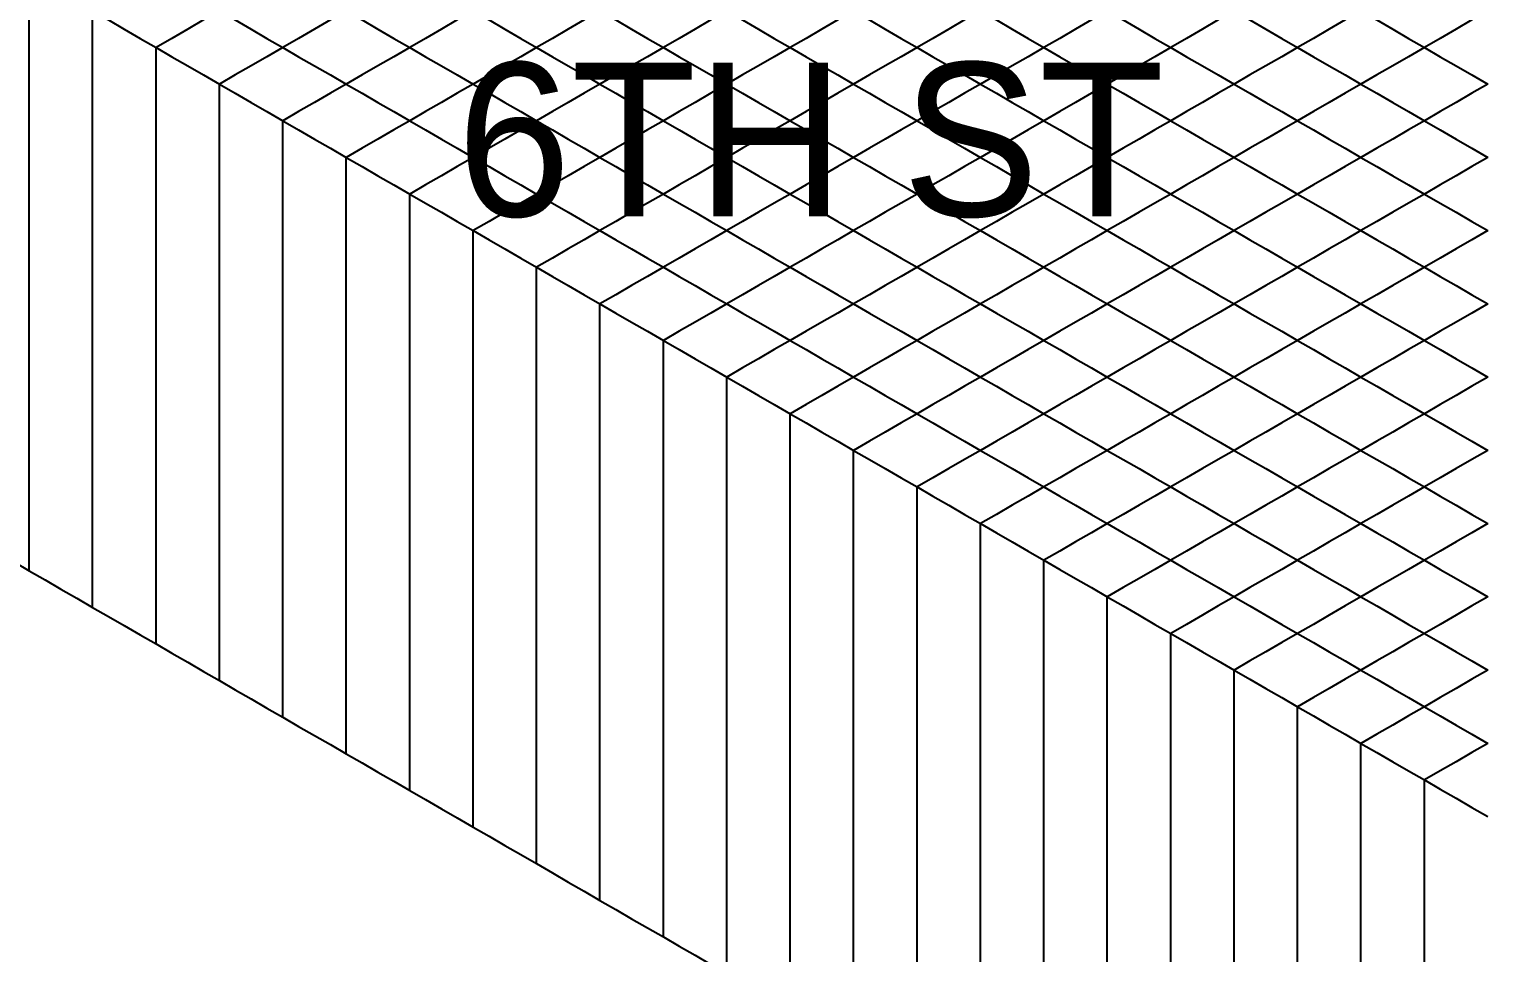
# Model space of a CAD drawing. Header units: metres. Extents: x 0 to 1028, y -291 to 246.
# Drawn here: x 82.3 to 228.7, y -146.2 to -53.5 of the extents above; entities that cross this region are included whole.
import ezdxf

# ---------------------------------------------------------------- set-up
doc = ezdxf.new("R2010")
doc.units = ezdxf.units.M
doc.layers.add('LAYER_02_PROJECTION', color=7, linetype='Continuous')
doc.layers.add('LAYER_05_LABELS', color=7, linetype='Continuous')

msp = doc.modelspace()

# ---------------------------------------------------------------- linework, layer by layer
at = {"layer": 'LAYER_02_PROJECTION'}
for points in [[(82.31, -107.85), (82.31, -92.89), (82.31, -77.93), (82.31, -62.97), (82.31, -48.01)], [(82.31, -107.85), (82.31, -92.89), (82.31, -77.93), (82.31, -62.97), (82.31, -48.01)], [(88.67, -111.53), (88.67, -96.57), (88.67, -81.6), (88.67, -66.64), (88.67, -51.68)], [(88.67, -111.53), (88.67, -96.57), (88.67, -81.6), (88.67, -66.64), (88.67, -51.68)], [(88.67, -51.68), (90.26, -52.6), (91.85, -53.52), (93.44, -54.44), (95.04, -55.36)], [(101.4, -51.68), (99.81, -52.6), (98.22, -53.52), (96.63, -54.44), (95.04, -55.36)], [(101.4, -51.68), (99.81, -52.6), (98.22, -53.52), (96.63, -54.44), (95.04, -55.36)], [(101.4, -51.68), (102.99, -52.6), (104.58, -53.52), (106.17, -54.44), (107.76, -55.36)], [(101.4, -51.68), (102.99, -52.6), (104.58, -53.52), (106.17, -54.44), (107.76, -55.36)], [(114.13, -51.68), (112.54, -52.6), (110.95, -53.52), (109.35, -54.44), (107.76, -55.36)], [(114.13, -51.68), (112.54, -52.6), (110.95, -53.52), (109.35, -54.44), (107.76, -55.36)], [(114.13, -51.68), (115.72, -52.6), (117.31, -53.52), (118.9, -54.44), (120.49, -55.36)], [(114.13, -51.68), (115.72, -52.6), (117.31, -53.52), (118.9, -54.44), (120.49, -55.36)], [(126.85, -51.68), (125.26, -52.6), (123.67, -53.52), (122.08, -54.44), (120.49, -55.36)], [(126.85, -51.68), (125.26, -52.6), (123.67, -53.52), (122.08, -54.44), (120.49, -55.36)], [(126.85, -51.68), (128.45, -52.6), (130.04, -53.52), (131.63, -54.44), (133.22, -55.36)], [(126.85, -51.68), (128.45, -52.6), (130.04, -53.52), (131.63, -54.44), (133.22, -55.36)], [(139.58, -51.68), (137.99, -52.6), (136.4, -53.52), (134.81, -54.44), (133.22, -55.36)], [(139.58, -51.68), (137.99, -52.6), (136.4, -53.52), (134.81, -54.44), (133.22, -55.36)], [(139.58, -51.68), (141.17, -52.6), (142.76, -53.52), (144.36, -54.44), (145.95, -55.36)], [(139.58, -51.68), (141.17, -52.6), (142.76, -53.52), (144.36, -54.44), (145.95, -55.36)], [(152.31, -51.68), (150.72, -52.6), (149.13, -53.52), (147.54, -54.44), (145.95, -55.36)], [(152.31, -51.68), (150.72, -52.6), (149.13, -53.52), (147.54, -54.44), (145.95, -55.36)], [(152.31, -51.68), (153.9, -52.6), (155.49, -53.52), (157.08, -54.44), (158.67, -55.36)], [(152.31, -51.68), (153.9, -52.6), (155.49, -53.52), (157.08, -54.44), (158.67, -55.36)], [(165.04, -51.68), (163.45, -52.6), (161.86, -53.52), (160.27, -54.44), (158.67, -55.36)], [(165.04, -51.68), (163.45, -52.6), (161.86, -53.52), (160.27, -54.44), (158.67, -55.36)], [(165.04, -51.68), (166.63, -52.6), (168.22, -53.52), (169.81, -54.44), (171.4, -55.36)], [(165.04, -51.68), (166.63, -52.6), (168.22, -53.52), (169.81, -54.44), (171.4, -55.36)], [(177.77, -51.68), (176.18, -52.6), (174.58, -53.52), (172.99, -54.44), (171.4, -55.36)], [(177.77, -51.68), (176.18, -52.6), (174.58, -53.52), (172.99, -54.44), (171.4, -55.36)], [(177.77, -51.68), (179.36, -52.6), (180.95, -53.52), (182.54, -54.44), (184.13, -55.36)], [(177.77, -51.68), (179.36, -52.6), (180.95, -53.52), (182.54, -54.44), (184.13, -55.36)], [(190.49, -51.68), (188.9, -52.6), (187.31, -53.52), (185.72, -54.44), (184.13, -55.36)], [(190.49, -51.68), (188.9, -52.6), (187.31, -53.52), (185.72, -54.44), (184.13, -55.36)], [(190.49, -51.68), (192.09, -52.6), (193.68, -53.52), (195.27, -54.44), (196.86, -55.36)], [(190.49, -51.68), (192.09, -52.6), (193.68, -53.52), (195.27, -54.44), (196.86, -55.36)], [(203.22, -51.68), (201.63, -52.6), (200.04, -53.52), (198.45, -54.44), (196.86, -55.36)], [(203.22, -51.68), (201.63, -52.6), (200.04, -53.52), (198.45, -54.44), (196.86, -55.36)], [(203.22, -51.68), (204.81, -52.6), (206.4, -53.52), (208, -54.44), (209.59, -55.36)], [(203.22, -51.68), (204.81, -52.6), (206.4, -53.52), (208, -54.44), (209.59, -55.36)], [(215.95, -51.68), (214.36, -52.6), (212.77, -53.52), (211.18, -54.44), (209.59, -55.36)], [(215.95, -51.68), (214.36, -52.6), (212.77, -53.52), (211.18, -54.44), (209.59, -55.36)], [(215.95, -51.68), (217.54, -52.6), (219.13, -53.52), (220.72, -54.44), (222.31, -55.36)], [(215.95, -51.68), (217.54, -52.6), (219.13, -53.52), (220.72, -54.44), (222.31, -55.36)], [(228.68, -51.68), (227.09, -52.6), (225.5, -53.52), (223.91, -54.44), (222.31, -55.36)], [(228.68, -51.68), (227.09, -52.6), (225.5, -53.52), (223.91, -54.44), (222.31, -55.36)], [(95.04, -115.2), (95.04, -100.24), (95.04, -85.28), (95.04, -70.32), (95.04, -55.36)], [(95.04, -115.2), (95.04, -100.24), (95.04, -85.28), (95.04, -70.32), (95.04, -55.36)], [(95.04, -55.36), (96.63, -56.28), (98.22, -57.2), (99.81, -58.11), (101.4, -59.03)], [(107.76, -55.36), (106.17, -56.28), (104.58, -57.2), (102.99, -58.11), (101.4, -59.03)], [(107.76, -55.36), (106.17, -56.28), (104.58, -57.2), (102.99, -58.11), (101.4, -59.03)], [(107.76, -55.36), (109.35, -56.28), (110.95, -57.2), (112.54, -58.11), (114.13, -59.03)], [(107.76, -55.36), (109.35, -56.28), (110.95, -57.2), (112.54, -58.11), (114.13, -59.03)], [(120.49, -55.36), (118.9, -56.28), (117.31, -57.2), (115.72, -58.11), (114.13, -59.03)], [(120.49, -55.36), (118.9, -56.28), (117.31, -57.2), (115.72, -58.11), (114.13, -59.03)], [(120.49, -55.36), (122.08, -56.28), (123.67, -57.2), (125.26, -58.11), (126.85, -59.03)], [(120.49, -55.36), (122.08, -56.28), (123.67, -57.2), (125.26, -58.11), (126.85, -59.03)], [(133.22, -55.36), (131.63, -56.28), (130.04, -57.2), (128.45, -58.11), (126.85, -59.03)], [(133.22, -55.36), (131.63, -56.28), (130.04, -57.2), (128.45, -58.11), (126.85, -59.03)], [(133.22, -55.36), (134.81, -56.28), (136.4, -57.2), (137.99, -58.11), (139.58, -59.03)], [(133.22, -55.36), (134.81, -56.28), (136.4, -57.2), (137.99, -58.11), (139.58, -59.03)], [(145.95, -55.36), (144.36, -56.28), (142.76, -57.2), (141.17, -58.11), (139.58, -59.03)], [(145.95, -55.36), (144.36, -56.28), (142.76, -57.2), (141.17, -58.11), (139.58, -59.03)], [(145.95, -55.36), (147.54, -56.28), (149.13, -57.2), (150.72, -58.11), (152.31, -59.03)], [(145.95, -55.36), (147.54, -56.28), (149.13, -57.2), (150.72, -58.11), (152.31, -59.03)], [(158.67, -55.36), (157.08, -56.28), (155.49, -57.2), (153.9, -58.11), (152.31, -59.03)], [(158.67, -55.36), (157.08, -56.28), (155.49, -57.2), (153.9, -58.11), (152.31, -59.03)], [(158.67, -55.36), (160.27, -56.28), (161.86, -57.2), (163.45, -58.11), (165.04, -59.03)], [(158.67, -55.36), (160.27, -56.28), (161.86, -57.2), (163.45, -58.11), (165.04, -59.03)], [(171.4, -55.36), (169.81, -56.28), (168.22, -57.2), (166.63, -58.11), (165.04, -59.03)], [(171.4, -55.36), (169.81, -56.28), (168.22, -57.2), (166.63, -58.11), (165.04, -59.03)], [(171.4, -55.36), (172.99, -56.28), (174.58, -57.2), (176.18, -58.11), (177.77, -59.03)], [(171.4, -55.36), (172.99, -56.28), (174.58, -57.2), (176.18, -58.11), (177.77, -59.03)], [(184.13, -55.36), (182.54, -56.28), (180.95, -57.2), (179.36, -58.11), (177.77, -59.03)], [(184.13, -55.36), (182.54, -56.28), (180.95, -57.2), (179.36, -58.11), (177.77, -59.03)], [(184.13, -55.36), (185.72, -56.28), (187.31, -57.2), (188.9, -58.11), (190.49, -59.03)], [(184.13, -55.36), (185.72, -56.28), (187.31, -57.2), (188.9, -58.11), (190.49, -59.03)], [(196.86, -55.36), (195.27, -56.28), (193.68, -57.2), (192.09, -58.11), (190.49, -59.03)], [(196.86, -55.36), (195.27, -56.28), (193.68, -57.2), (192.09, -58.11), (190.49, -59.03)], [(196.86, -55.36), (198.45, -56.28), (200.04, -57.2), (201.63, -58.11), (203.22, -59.03)], [(196.86, -55.36), (198.45, -56.28), (200.04, -57.2), (201.63, -58.11), (203.22, -59.03)], [(209.59, -55.36), (208, -56.28), (206.4, -57.2), (204.81, -58.11), (203.22, -59.03)], [(209.59, -55.36), (208, -56.28), (206.4, -57.2), (204.81, -58.11), (203.22, -59.03)], [(209.59, -55.36), (211.18, -56.28), (212.77, -57.2), (214.36, -58.11), (215.95, -59.03)], [(209.59, -55.36), (211.18, -56.28), (212.77, -57.2), (214.36, -58.11), (215.95, -59.03)], [(222.31, -55.36), (220.72, -56.28), (219.13, -57.2), (217.54, -58.11), (215.95, -59.03)], [(222.31, -55.36), (220.72, -56.28), (219.13, -57.2), (217.54, -58.11), (215.95, -59.03)], [(222.31, -55.36), (223.91, -56.28), (225.5, -57.2), (227.09, -58.11), (228.68, -59.03)], [(222.31, -55.36), (223.91, -56.28), (225.5, -57.2), (227.09, -58.11), (228.68, -59.03)], [(101.4, -118.87), (101.4, -103.91), (101.4, -88.95), (101.4, -73.99), (101.4, -59.03)], [(101.4, -118.87), (101.4, -103.91), (101.4, -88.95), (101.4, -73.99), (101.4, -59.03)], [(101.4, -59.03), (102.99, -59.95), (104.58, -60.87), (106.17, -61.79), (107.76, -62.71)], [(114.13, -59.03), (112.54, -59.95), (110.95, -60.87), (109.35, -61.79), (107.76, -62.71)], [(114.13, -59.03), (112.54, -59.95), (110.95, -60.87), (109.35, -61.79), (107.76, -62.71)], [(114.13, -59.03), (115.72, -59.95), (117.31, -60.87), (118.9, -61.79), (120.49, -62.71)], [(114.13, -59.03), (115.72, -59.95), (117.31, -60.87), (118.9, -61.79), (120.49, -62.71)], [(126.85, -59.03), (125.26, -59.95), (123.67, -60.87), (122.08, -61.79), (120.49, -62.71)], [(126.85, -59.03), (125.26, -59.95), (123.67, -60.87), (122.08, -61.79), (120.49, -62.71)], [(126.85, -59.03), (128.45, -59.95), (130.04, -60.87), (131.63, -61.79), (133.22, -62.71)], [(126.85, -59.03), (128.45, -59.95), (130.04, -60.87), (131.63, -61.79), (133.22, -62.71)], [(139.58, -59.03), (137.99, -59.95), (136.4, -60.87), (134.81, -61.79), (133.22, -62.71)], [(139.58, -59.03), (137.99, -59.95), (136.4, -60.87), (134.81, -61.79), (133.22, -62.71)], [(139.58, -59.03), (141.17, -59.95), (142.76, -60.87), (144.36, -61.79), (145.95, -62.71)], [(139.58, -59.03), (141.17, -59.95), (142.76, -60.87), (144.36, -61.79), (145.95, -62.71)], [(152.31, -59.03), (150.72, -59.95), (149.13, -60.87), (147.54, -61.79), (145.95, -62.71)], [(152.31, -59.03), (150.72, -59.95), (149.13, -60.87), (147.54, -61.79), (145.95, -62.71)], [(152.31, -59.03), (153.9, -59.95), (155.49, -60.87), (157.08, -61.79), (158.67, -62.71)], [(152.31, -59.03), (153.9, -59.95), (155.49, -60.87), (157.08, -61.79), (158.67, -62.71)], [(165.04, -59.03), (163.45, -59.95), (161.86, -60.87), (160.27, -61.79), (158.67, -62.71)], [(165.04, -59.03), (163.45, -59.95), (161.86, -60.87), (160.27, -61.79), (158.67, -62.71)], [(165.04, -59.03), (166.63, -59.95), (168.22, -60.87), (169.81, -61.79), (171.4, -62.71)], [(165.04, -59.03), (166.63, -59.95), (168.22, -60.87), (169.81, -61.79), (171.4, -62.71)], [(177.77, -59.03), (176.18, -59.95), (174.58, -60.87), (172.99, -61.79), (171.4, -62.71)], [(177.77, -59.03), (176.18, -59.95), (174.58, -60.87), (172.99, -61.79), (171.4, -62.71)], [(177.77, -59.03), (179.36, -59.95), (180.95, -60.87), (182.54, -61.79), (184.13, -62.71)], [(177.77, -59.03), (179.36, -59.95), (180.95, -60.87), (182.54, -61.79), (184.13, -62.71)], [(190.49, -59.03), (188.9, -59.95), (187.31, -60.87), (185.72, -61.79), (184.13, -62.71)], [(190.49, -59.03), (188.9, -59.95), (187.31, -60.87), (185.72, -61.79), (184.13, -62.71)], [(190.49, -59.03), (192.09, -59.95), (193.68, -60.87), (195.27, -61.79), (196.86, -62.71)], [(190.49, -59.03), (192.09, -59.95), (193.68, -60.87), (195.27, -61.79), (196.86, -62.71)], [(203.22, -59.03), (201.63, -59.95), (200.04, -60.87), (198.45, -61.79), (196.86, -62.71)], [(203.22, -59.03), (201.63, -59.95), (200.04, -60.87), (198.45, -61.79), (196.86, -62.71)], [(203.22, -59.03), (204.81, -59.95), (206.4, -60.87), (208, -61.79), (209.59, -62.71)], [(203.22, -59.03), (204.81, -59.95), (206.4, -60.87), (208, -61.79), (209.59, -62.71)], [(215.95, -59.03), (214.36, -59.95), (212.77, -60.87), (211.18, -61.79), (209.59, -62.71)], [(215.95, -59.03), (214.36, -59.95), (212.77, -60.87), (211.18, -61.79), (209.59, -62.71)], [(215.95, -59.03), (217.54, -59.95), (219.13, -60.87), (220.72, -61.79), (222.31, -62.71)], [(215.95, -59.03), (217.54, -59.95), (219.13, -60.87), (220.72, -61.79), (222.31, -62.71)], [(228.68, -59.03), (227.09, -59.95), (225.5, -60.87), (223.91, -61.79), (222.31, -62.71)], [(228.68, -59.03), (227.09, -59.95), (225.5, -60.87), (223.91, -61.79), (222.31, -62.71)], [(107.76, -122.55), (107.76, -107.59), (107.76, -92.63), (107.76, -77.67), (107.76, -62.71)], [(107.76, -122.55), (107.76, -107.59), (107.76, -92.63), (107.76, -77.67), (107.76, -62.71)], [(107.76, -62.71), (109.35, -63.63), (110.95, -64.54), (112.54, -65.46), (114.13, -66.38)], [(120.49, -62.71), (118.9, -63.63), (117.31, -64.54), (115.72, -65.46), (114.13, -66.38)], [(120.49, -62.71), (118.9, -63.63), (117.31, -64.54), (115.72, -65.46), (114.13, -66.38)], [(120.49, -62.71), (122.08, -63.63), (123.67, -64.54), (125.26, -65.46), (126.85, -66.38)], [(120.49, -62.71), (122.08, -63.63), (123.67, -64.54), (125.26, -65.46), (126.85, -66.38)], [(133.22, -62.71), (131.63, -63.63), (130.04, -64.54), (128.45, -65.46), (126.85, -66.38)], [(133.22, -62.71), (131.63, -63.63), (130.04, -64.54), (128.45, -65.46), (126.85, -66.38)], [(133.22, -62.71), (134.81, -63.63), (136.4, -64.54), (137.99, -65.46), (139.58, -66.38)], [(133.22, -62.71), (134.81, -63.63), (136.4, -64.54), (137.99, -65.46), (139.58, -66.38)], [(145.95, -62.71), (144.36, -63.63), (142.76, -64.54), (141.17, -65.46), (139.58, -66.38)], [(145.95, -62.71), (144.36, -63.63), (142.76, -64.54), (141.17, -65.46), (139.58, -66.38)], [(145.95, -62.71), (147.54, -63.63), (149.13, -64.54), (150.72, -65.46), (152.31, -66.38)], [(145.95, -62.71), (147.54, -63.63), (149.13, -64.54), (150.72, -65.46), (152.31, -66.38)], [(158.67, -62.71), (157.08, -63.63), (155.49, -64.54), (153.9, -65.46), (152.31, -66.38)], [(158.67, -62.71), (157.08, -63.63), (155.49, -64.54), (153.9, -65.46), (152.31, -66.38)], [(158.67, -62.71), (160.27, -63.63), (161.86, -64.54), (163.45, -65.46), (165.04, -66.38)], [(158.67, -62.71), (160.27, -63.63), (161.86, -64.54), (163.45, -65.46), (165.04, -66.38)], [(171.4, -62.71), (169.81, -63.63), (168.22, -64.54), (166.63, -65.46), (165.04, -66.38)], [(171.4, -62.71), (169.81, -63.63), (168.22, -64.54), (166.63, -65.46), (165.04, -66.38)], [(171.4, -62.71), (172.99, -63.63), (174.58, -64.54), (176.18, -65.46), (177.77, -66.38)], [(171.4, -62.71), (172.99, -63.63), (174.58, -64.54), (176.18, -65.46), (177.77, -66.38)], [(184.13, -62.71), (182.54, -63.63), (180.95, -64.54), (179.36, -65.46), (177.77, -66.38)], [(184.13, -62.71), (182.54, -63.63), (180.95, -64.54), (179.36, -65.46), (177.77, -66.38)], [(184.13, -62.71), (185.72, -63.63), (187.31, -64.54), (188.9, -65.46), (190.49, -66.38)], [(184.13, -62.71), (185.72, -63.63), (187.31, -64.54), (188.9, -65.46), (190.49, -66.38)], [(196.86, -62.71), (195.27, -63.63), (193.68, -64.54), (192.09, -65.46), (190.49, -66.38)], [(196.86, -62.71), (195.27, -63.63), (193.68, -64.54), (192.09, -65.46), (190.49, -66.38)], [(196.86, -62.71), (198.45, -63.63), (200.04, -64.54), (201.63, -65.46), (203.22, -66.38)], [(196.86, -62.71), (198.45, -63.63), (200.04, -64.54), (201.63, -65.46), (203.22, -66.38)], [(209.59, -62.71), (208, -63.63), (206.4, -64.54), (204.81, -65.46), (203.22, -66.38)], [(209.59, -62.71), (208, -63.63), (206.4, -64.54), (204.81, -65.46), (203.22, -66.38)], [(209.59, -62.71), (211.18, -63.63), (212.77, -64.54), (214.36, -65.46), (215.95, -66.38)], [(209.59, -62.71), (211.18, -63.63), (212.77, -64.54), (214.36, -65.46), (215.95, -66.38)], [(222.31, -62.71), (220.72, -63.63), (219.13, -64.54), (217.54, -65.46), (215.95, -66.38)], [(222.31, -62.71), (220.72, -63.63), (219.13, -64.54), (217.54, -65.46), (215.95, -66.38)], [(222.31, -62.71), (223.91, -63.63), (225.5, -64.54), (227.09, -65.46), (228.68, -66.38)], [(222.31, -62.71), (223.91, -63.63), (225.5, -64.54), (227.09, -65.46), (228.68, -66.38)], [(114.13, -126.22), (114.13, -111.26), (114.13, -96.3), (114.13, -81.34), (114.13, -66.38)], [(114.13, -126.22), (114.13, -111.26), (114.13, -96.3), (114.13, -81.34), (114.13, -66.38)], [(114.13, -66.38), (115.72, -67.3), (117.31, -68.22), (118.9, -69.14), (120.49, -70.06)], [(126.85, -66.38), (125.26, -67.3), (123.67, -68.22), (122.08, -69.14), (120.49, -70.06)], [(126.85, -66.38), (125.26, -67.3), (123.67, -68.22), (122.08, -69.14), (120.49, -70.06)], [(126.85, -66.38), (128.45, -67.3), (130.04, -68.22), (131.63, -69.14), (133.22, -70.06)], [(126.85, -66.38), (128.45, -67.3), (130.04, -68.22), (131.63, -69.14), (133.22, -70.06)], [(139.58, -66.38), (137.99, -67.3), (136.4, -68.22), (134.81, -69.14), (133.22, -70.06)], [(139.58, -66.38), (137.99, -67.3), (136.4, -68.22), (134.81, -69.14), (133.22, -70.06)], [(139.58, -66.38), (141.17, -67.3), (142.76, -68.22), (144.36, -69.14), (145.95, -70.06)], [(139.58, -66.38), (141.17, -67.3), (142.76, -68.22), (144.36, -69.14), (145.95, -70.06)], [(152.31, -66.38), (150.72, -67.3), (149.13, -68.22), (147.54, -69.14), (145.95, -70.06)], [(152.31, -66.38), (150.72, -67.3), (149.13, -68.22), (147.54, -69.14), (145.95, -70.06)], [(152.31, -66.38), (153.9, -67.3), (155.49, -68.22), (157.08, -69.14), (158.67, -70.06)], [(152.31, -66.38), (153.9, -67.3), (155.49, -68.22), (157.08, -69.14), (158.67, -70.06)], [(165.04, -66.38), (163.45, -67.3), (161.86, -68.22), (160.27, -69.14), (158.67, -70.06)], [(165.04, -66.38), (163.45, -67.3), (161.86, -68.22), (160.27, -69.14), (158.67, -70.06)], [(165.04, -66.38), (166.63, -67.3), (168.22, -68.22), (169.81, -69.14), (171.4, -70.06)], [(165.04, -66.38), (166.63, -67.3), (168.22, -68.22), (169.81, -69.14), (171.4, -70.06)], [(177.77, -66.38), (176.18, -67.3), (174.58, -68.22), (172.99, -69.14), (171.4, -70.06)], [(177.77, -66.38), (176.18, -67.3), (174.58, -68.22), (172.99, -69.14), (171.4, -70.06)], [(177.77, -66.38), (179.36, -67.3), (180.95, -68.22), (182.54, -69.14), (184.13, -70.06)], [(177.77, -66.38), (179.36, -67.3), (180.95, -68.22), (182.54, -69.14), (184.13, -70.06)], [(190.49, -66.38), (188.9, -67.3), (187.31, -68.22), (185.72, -69.14), (184.13, -70.06)], [(190.49, -66.38), (188.9, -67.3), (187.31, -68.22), (185.72, -69.14), (184.13, -70.06)], [(190.49, -66.38), (192.09, -67.3), (193.68, -68.22), (195.27, -69.14), (196.86, -70.06)], [(190.49, -66.38), (192.09, -67.3), (193.68, -68.22), (195.27, -69.14), (196.86, -70.06)], [(203.22, -66.38), (201.63, -67.3), (200.04, -68.22), (198.45, -69.14), (196.86, -70.06)], [(203.22, -66.38), (201.63, -67.3), (200.04, -68.22), (198.45, -69.14), (196.86, -70.06)], [(203.22, -66.38), (204.81, -67.3), (206.4, -68.22), (208, -69.14), (209.59, -70.06)], [(203.22, -66.38), (204.81, -67.3), (206.4, -68.22), (208, -69.14), (209.59, -70.06)], [(215.95, -66.38), (214.36, -67.3), (212.77, -68.22), (211.18, -69.14), (209.59, -70.06)], [(215.95, -66.38), (214.36, -67.3), (212.77, -68.22), (211.18, -69.14), (209.59, -70.06)], [(215.95, -66.38), (217.54, -67.3), (219.13, -68.22), (220.72, -69.14), (222.31, -70.06)], [(215.95, -66.38), (217.54, -67.3), (219.13, -68.22), (220.72, -69.14), (222.31, -70.06)], [(228.68, -66.38), (227.09, -67.3), (225.5, -68.22), (223.91, -69.14), (222.31, -70.06)], [(228.68, -66.38), (227.09, -67.3), (225.5, -68.22), (223.91, -69.14), (222.31, -70.06)], [(120.49, -129.9), (120.49, -114.94), (120.49, -99.98), (120.49, -85.02), (120.49, -70.06)], [(120.49, -129.9), (120.49, -114.94), (120.49, -99.98), (120.49, -85.02), (120.49, -70.06)], [(120.49, -70.06), (122.08, -70.97), (123.67, -71.89), (125.26, -72.81), (126.85, -73.73)], [(133.22, -70.06), (131.63, -70.97), (130.04, -71.89), (128.45, -72.81), (126.85, -73.73)], [(133.22, -70.06), (131.63, -70.97), (130.04, -71.89), (128.45, -72.81), (126.85, -73.73)], [(133.22, -70.06), (134.81, -70.97), (136.4, -71.89), (137.99, -72.81), (139.58, -73.73)], [(133.22, -70.06), (134.81, -70.97), (136.4, -71.89), (137.99, -72.81), (139.58, -73.73)], [(145.95, -70.06), (144.36, -70.97), (142.76, -71.89), (141.17, -72.81), (139.58, -73.73)], [(145.95, -70.06), (144.36, -70.97), (142.76, -71.89), (141.17, -72.81), (139.58, -73.73)], [(145.95, -70.06), (147.54, -70.97), (149.13, -71.89), (150.72, -72.81), (152.31, -73.73)], [(145.95, -70.06), (147.54, -70.97), (149.13, -71.89), (150.72, -72.81), (152.31, -73.73)], [(158.67, -70.06), (157.08, -70.97), (155.49, -71.89), (153.9, -72.81), (152.31, -73.73)], [(158.67, -70.06), (157.08, -70.97), (155.49, -71.89), (153.9, -72.81), (152.31, -73.73)], [(158.67, -70.06), (160.27, -70.97), (161.86, -71.89), (163.45, -72.81), (165.04, -73.73)], [(158.67, -70.06), (160.27, -70.97), (161.86, -71.89), (163.45, -72.81), (165.04, -73.73)], [(171.4, -70.06), (169.81, -70.97), (168.22, -71.89), (166.63, -72.81), (165.04, -73.73)], [(171.4, -70.06), (169.81, -70.97), (168.22, -71.89), (166.63, -72.81), (165.04, -73.73)], [(171.4, -70.06), (172.99, -70.97), (174.58, -71.89), (176.18, -72.81), (177.77, -73.73)], [(171.4, -70.06), (172.99, -70.97), (174.58, -71.89), (176.18, -72.81), (177.77, -73.73)], [(184.13, -70.06), (182.54, -70.97), (180.95, -71.89), (179.36, -72.81), (177.77, -73.73)], [(184.13, -70.06), (182.54, -70.97), (180.95, -71.89), (179.36, -72.81), (177.77, -73.73)], [(184.13, -70.06), (185.72, -70.97), (187.31, -71.89), (188.9, -72.81), (190.49, -73.73)], [(184.13, -70.06), (185.72, -70.97), (187.31, -71.89), (188.9, -72.81), (190.49, -73.73)], [(196.86, -70.06), (195.27, -70.97), (193.68, -71.89), (192.09, -72.81), (190.49, -73.73)], [(196.86, -70.06), (195.27, -70.97), (193.68, -71.89), (192.09, -72.81), (190.49, -73.73)], [(196.86, -70.06), (198.45, -70.97), (200.04, -71.89), (201.63, -72.81), (203.22, -73.73)], [(196.86, -70.06), (198.45, -70.97), (200.04, -71.89), (201.63, -72.81), (203.22, -73.73)], [(209.59, -70.06), (208, -70.97), (206.4, -71.89), (204.81, -72.81), (203.22, -73.73)], [(209.59, -70.06), (208, -70.97), (206.4, -71.89), (204.81, -72.81), (203.22, -73.73)], [(209.59, -70.06), (211.18, -70.97), (212.77, -71.89), (214.36, -72.81), (215.95, -73.73)], [(209.59, -70.06), (211.18, -70.97), (212.77, -71.89), (214.36, -72.81), (215.95, -73.73)], [(222.31, -70.06), (220.72, -70.97), (219.13, -71.89), (217.54, -72.81), (215.95, -73.73)], [(222.31, -70.06), (220.72, -70.97), (219.13, -71.89), (217.54, -72.81), (215.95, -73.73)], [(222.31, -70.06), (223.91, -70.97), (225.5, -71.89), (227.09, -72.81), (228.68, -73.73)], [(222.31, -70.06), (223.91, -70.97), (225.5, -71.89), (227.09, -72.81), (228.68, -73.73)], [(126.85, -133.57), (126.85, -118.61), (126.85, -103.65), (126.85, -88.69), (126.85, -73.73)], [(126.85, -133.57), (126.85, -118.61), (126.85, -103.65), (126.85, -88.69), (126.85, -73.73)], [(126.85, -73.73), (128.45, -74.65), (130.04, -75.57), (131.63, -76.49), (133.22, -77.4)], [(139.58, -73.73), (137.99, -74.65), (136.4, -75.57), (134.81, -76.49), (133.22, -77.4)], [(139.58, -73.73), (137.99, -74.65), (136.4, -75.57), (134.81, -76.49), (133.22, -77.4)], [(139.58, -73.73), (141.17, -74.65), (142.76, -75.57), (144.36, -76.49), (145.95, -77.4)], [(139.58, -73.73), (141.17, -74.65), (142.76, -75.57), (144.36, -76.49), (145.95, -77.4)], [(152.31, -73.73), (150.72, -74.65), (149.13, -75.57), (147.54, -76.49), (145.95, -77.4)], [(152.31, -73.73), (150.72, -74.65), (149.13, -75.57), (147.54, -76.49), (145.95, -77.4)], [(152.31, -73.73), (153.9, -74.65), (155.49, -75.57), (157.08, -76.49), (158.67, -77.4)], [(152.31, -73.73), (153.9, -74.65), (155.49, -75.57), (157.08, -76.49), (158.67, -77.4)], [(165.04, -73.73), (163.45, -74.65), (161.86, -75.57), (160.27, -76.49), (158.67, -77.4)], [(165.04, -73.73), (163.45, -74.65), (161.86, -75.57), (160.27, -76.49), (158.67, -77.4)], [(165.04, -73.73), (166.63, -74.65), (168.22, -75.57), (169.81, -76.49), (171.4, -77.4)], [(165.04, -73.73), (166.63, -74.65), (168.22, -75.57), (169.81, -76.49), (171.4, -77.4)], [(177.77, -73.73), (176.18, -74.65), (174.58, -75.57), (172.99, -76.49), (171.4, -77.4)], [(177.77, -73.73), (176.18, -74.65), (174.58, -75.57), (172.99, -76.49), (171.4, -77.4)], [(177.77, -73.73), (179.36, -74.65), (180.95, -75.57), (182.54, -76.49), (184.13, -77.4)], [(177.77, -73.73), (179.36, -74.65), (180.95, -75.57), (182.54, -76.49), (184.13, -77.4)], [(190.49, -73.73), (188.9, -74.65), (187.31, -75.57), (185.72, -76.49), (184.13, -77.4)], [(190.49, -73.73), (188.9, -74.65), (187.31, -75.57), (185.72, -76.49), (184.13, -77.4)], [(190.49, -73.73), (192.09, -74.65), (193.68, -75.57), (195.27, -76.49), (196.86, -77.4)], [(190.49, -73.73), (192.09, -74.65), (193.68, -75.57), (195.27, -76.49), (196.86, -77.4)], [(203.22, -73.73), (201.63, -74.65), (200.04, -75.57), (198.45, -76.49), (196.86, -77.4)], [(203.22, -73.73), (201.63, -74.65), (200.04, -75.57), (198.45, -76.49), (196.86, -77.4)], [(203.22, -73.73), (204.81, -74.65), (206.4, -75.57), (208, -76.49), (209.59, -77.4)], [(203.22, -73.73), (204.81, -74.65), (206.4, -75.57), (208, -76.49), (209.59, -77.4)], [(215.95, -73.73), (214.36, -74.65), (212.77, -75.57), (211.18, -76.49), (209.59, -77.4)], [(215.95, -73.73), (214.36, -74.65), (212.77, -75.57), (211.18, -76.49), (209.59, -77.4)], [(215.95, -73.73), (217.54, -74.65), (219.13, -75.57), (220.72, -76.49), (222.31, -77.4)], [(215.95, -73.73), (217.54, -74.65), (219.13, -75.57), (220.72, -76.49), (222.31, -77.4)], [(228.68, -73.73), (227.09, -74.65), (225.5, -75.57), (223.91, -76.49), (222.31, -77.4)], [(228.68, -73.73), (227.09, -74.65), (225.5, -75.57), (223.91, -76.49), (222.31, -77.4)], [(133.22, -137.24), (133.22, -122.28), (133.22, -107.32), (133.22, -92.36), (133.22, -77.4)], [(133.22, -137.24), (133.22, -122.28), (133.22, -107.32), (133.22, -92.36), (133.22, -77.4)], [(133.22, -77.4), (134.81, -78.32), (136.4, -79.24), (137.99, -80.16), (139.58, -81.08)], [(145.95, -77.4), (144.36, -78.32), (142.76, -79.24), (141.17, -80.16), (139.58, -81.08)], [(145.95, -77.4), (144.36, -78.32), (142.76, -79.24), (141.17, -80.16), (139.58, -81.08)], [(145.95, -77.4), (147.54, -78.32), (149.13, -79.24), (150.72, -80.16), (152.31, -81.08)], [(145.95, -77.4), (147.54, -78.32), (149.13, -79.24), (150.72, -80.16), (152.31, -81.08)], [(158.67, -77.4), (157.08, -78.32), (155.49, -79.24), (153.9, -80.16), (152.31, -81.08)], [(158.67, -77.4), (157.08, -78.32), (155.49, -79.24), (153.9, -80.16), (152.31, -81.08)], [(158.67, -77.4), (160.27, -78.32), (161.86, -79.24), (163.45, -80.16), (165.04, -81.08)], [(158.67, -77.4), (160.27, -78.32), (161.86, -79.24), (163.45, -80.16), (165.04, -81.08)], [(171.4, -77.4), (169.81, -78.32), (168.22, -79.24), (166.63, -80.16), (165.04, -81.08)], [(171.4, -77.4), (169.81, -78.32), (168.22, -79.24), (166.63, -80.16), (165.04, -81.08)], [(171.4, -77.4), (172.99, -78.32), (174.58, -79.24), (176.18, -80.16), (177.77, -81.08)], [(171.4, -77.4), (172.99, -78.32), (174.58, -79.24), (176.18, -80.16), (177.77, -81.08)], [(184.13, -77.4), (182.54, -78.32), (180.95, -79.24), (179.36, -80.16), (177.77, -81.08)], [(184.13, -77.4), (182.54, -78.32), (180.95, -79.24), (179.36, -80.16), (177.77, -81.08)], [(184.13, -77.4), (185.72, -78.32), (187.31, -79.24), (188.9, -80.16), (190.49, -81.08)], [(184.13, -77.4), (185.72, -78.32), (187.31, -79.24), (188.9, -80.16), (190.49, -81.08)], [(196.86, -77.4), (195.27, -78.32), (193.68, -79.24), (192.09, -80.16), (190.49, -81.08)], [(196.86, -77.4), (195.27, -78.32), (193.68, -79.24), (192.09, -80.16), (190.49, -81.08)], [(196.86, -77.4), (198.45, -78.32), (200.04, -79.24), (201.63, -80.16), (203.22, -81.08)], [(196.86, -77.4), (198.45, -78.32), (200.04, -79.24), (201.63, -80.16), (203.22, -81.08)], [(209.59, -77.4), (208, -78.32), (206.4, -79.24), (204.81, -80.16), (203.22, -81.08)], [(209.59, -77.4), (208, -78.32), (206.4, -79.24), (204.81, -80.16), (203.22, -81.08)], [(209.59, -77.4), (211.18, -78.32), (212.77, -79.24), (214.36, -80.16), (215.95, -81.08)], [(209.59, -77.4), (211.18, -78.32), (212.77, -79.24), (214.36, -80.16), (215.95, -81.08)], [(222.31, -77.4), (220.72, -78.32), (219.13, -79.24), (217.54, -80.16), (215.95, -81.08)], [(222.31, -77.4), (220.72, -78.32), (219.13, -79.24), (217.54, -80.16), (215.95, -81.08)], [(222.31, -77.4), (223.91, -78.32), (225.5, -79.24), (227.09, -80.16), (228.68, -81.08)], [(222.31, -77.4), (223.91, -78.32), (225.5, -79.24), (227.09, -80.16), (228.68, -81.08)], [(139.58, -140.92), (139.58, -125.96), (139.58, -111), (139.58, -96.04), (139.58, -81.08)], [(139.58, -140.92), (139.58, -125.96), (139.58, -111), (139.58, -96.04), (139.58, -81.08)], [(139.58, -81.08), (141.17, -82), (142.76, -82.92), (144.36, -83.83), (145.95, -84.75)], [(152.31, -81.08), (150.72, -82), (149.13, -82.92), (147.54, -83.83), (145.95, -84.75)], [(152.31, -81.08), (150.72, -82), (149.13, -82.92), (147.54, -83.83), (145.95, -84.75)], [(152.31, -81.08), (153.9, -82), (155.49, -82.92), (157.08, -83.83), (158.67, -84.75)], [(152.31, -81.08), (153.9, -82), (155.49, -82.92), (157.08, -83.83), (158.67, -84.75)], [(165.04, -81.08), (163.45, -82), (161.86, -82.92), (160.27, -83.83), (158.67, -84.75)], [(165.04, -81.08), (163.45, -82), (161.86, -82.92), (160.27, -83.83), (158.67, -84.75)], [(165.04, -81.08), (166.63, -82), (168.22, -82.92), (169.81, -83.83), (171.4, -84.75)], [(165.04, -81.08), (166.63, -82), (168.22, -82.92), (169.81, -83.83), (171.4, -84.75)], [(177.77, -81.08), (176.18, -82), (174.58, -82.92), (172.99, -83.83), (171.4, -84.75)], [(177.77, -81.08), (176.18, -82), (174.58, -82.92), (172.99, -83.83), (171.4, -84.75)], [(177.77, -81.08), (179.36, -82), (180.95, -82.92), (182.54, -83.83), (184.13, -84.75)], [(177.77, -81.08), (179.36, -82), (180.95, -82.92), (182.54, -83.83), (184.13, -84.75)], [(190.49, -81.08), (188.9, -82), (187.31, -82.92), (185.72, -83.83), (184.13, -84.75)], [(190.49, -81.08), (188.9, -82), (187.31, -82.92), (185.72, -83.83), (184.13, -84.75)], [(190.49, -81.08), (192.09, -82), (193.68, -82.92), (195.27, -83.83), (196.86, -84.75)], [(190.49, -81.08), (192.09, -82), (193.68, -82.92), (195.27, -83.83), (196.86, -84.75)], [(203.22, -81.08), (201.63, -82), (200.04, -82.92), (198.45, -83.83), (196.86, -84.75)], [(203.22, -81.08), (201.63, -82), (200.04, -82.92), (198.45, -83.83), (196.86, -84.75)], [(203.22, -81.08), (204.81, -82), (206.4, -82.92), (208, -83.83), (209.59, -84.75)], [(203.22, -81.08), (204.81, -82), (206.4, -82.92), (208, -83.83), (209.59, -84.75)], [(215.95, -81.08), (214.36, -82), (212.77, -82.92), (211.18, -83.83), (209.59, -84.75)], [(215.95, -81.08), (214.36, -82), (212.77, -82.92), (211.18, -83.83), (209.59, -84.75)], [(215.95, -81.08), (217.54, -82), (219.13, -82.92), (220.72, -83.83), (222.31, -84.75)], [(215.95, -81.08), (217.54, -82), (219.13, -82.92), (220.72, -83.83), (222.31, -84.75)], [(228.68, -81.08), (227.09, -82), (225.5, -82.92), (223.91, -83.83), (222.31, -84.75)], [(228.68, -81.08), (227.09, -82), (225.5, -82.92), (223.91, -83.83), (222.31, -84.75)], [(145.95, -144.59), (145.95, -129.63), (145.95, -114.67), (145.95, -99.71), (145.95, -84.75)], [(145.95, -144.59), (145.95, -129.63), (145.95, -114.67), (145.95, -99.71), (145.95, -84.75)], [(145.95, -84.75), (147.54, -85.67), (149.13, -86.59), (150.72, -87.51), (152.31, -88.43)], [(158.67, -84.75), (157.08, -85.67), (155.49, -86.59), (153.9, -87.51), (152.31, -88.43)], [(158.67, -84.75), (157.08, -85.67), (155.49, -86.59), (153.9, -87.51), (152.31, -88.43)], [(158.67, -84.75), (160.27, -85.67), (161.86, -86.59), (163.45, -87.51), (165.04, -88.43)], [(158.67, -84.75), (160.27, -85.67), (161.86, -86.59), (163.45, -87.51), (165.04, -88.43)], [(171.4, -84.75), (169.81, -85.67), (168.22, -86.59), (166.63, -87.51), (165.04, -88.43)], [(171.4, -84.75), (169.81, -85.67), (168.22, -86.59), (166.63, -87.51), (165.04, -88.43)], [(171.4, -84.75), (172.99, -85.67), (174.58, -86.59), (176.18, -87.51), (177.77, -88.43)], [(171.4, -84.75), (172.99, -85.67), (174.58, -86.59), (176.18, -87.51), (177.77, -88.43)], [(184.13, -84.75), (182.54, -85.67), (180.95, -86.59), (179.36, -87.51), (177.77, -88.43)], [(184.13, -84.75), (182.54, -85.67), (180.95, -86.59), (179.36, -87.51), (177.77, -88.43)], [(184.13, -84.75), (185.72, -85.67), (187.31, -86.59), (188.9, -87.51), (190.49, -88.43)], [(184.13, -84.75), (185.72, -85.67), (187.31, -86.59), (188.9, -87.51), (190.49, -88.43)], [(196.86, -84.75), (195.27, -85.67), (193.68, -86.59), (192.09, -87.51), (190.49, -88.43)], [(196.86, -84.75), (195.27, -85.67), (193.68, -86.59), (192.09, -87.51), (190.49, -88.43)], [(196.86, -84.75), (198.45, -85.67), (200.04, -86.59), (201.63, -87.51), (203.22, -88.43)], [(196.86, -84.75), (198.45, -85.67), (200.04, -86.59), (201.63, -87.51), (203.22, -88.43)], [(209.59, -84.75), (208, -85.67), (206.4, -86.59), (204.81, -87.51), (203.22, -88.43)], [(209.59, -84.75), (208, -85.67), (206.4, -86.59), (204.81, -87.51), (203.22, -88.43)], [(209.59, -84.75), (211.18, -85.67), (212.77, -86.59), (214.36, -87.51), (215.95, -88.43)], [(209.59, -84.75), (211.18, -85.67), (212.77, -86.59), (214.36, -87.51), (215.95, -88.43)], [(222.31, -84.75), (220.72, -85.67), (219.13, -86.59), (217.54, -87.51), (215.95, -88.43)], [(222.31, -84.75), (220.72, -85.67), (219.13, -86.59), (217.54, -87.51), (215.95, -88.43)], [(222.31, -84.75), (223.91, -85.67), (225.5, -86.59), (227.09, -87.51), (228.68, -88.43)], [(222.31, -84.75), (223.91, -85.67), (225.5, -86.59), (227.09, -87.51), (228.68, -88.43)], [(152.31, -148.27), (152.31, -133.31), (152.31, -118.35), (152.31, -103.39), (152.31, -88.43)], [(152.31, -148.27), (152.31, -133.31), (152.31, -118.35), (152.31, -103.39), (152.31, -88.43)], [(152.31, -88.43), (153.9, -89.35), (155.49, -90.26), (157.08, -91.18), (158.67, -92.1)], [(165.04, -88.43), (163.45, -89.35), (161.86, -90.26), (160.27, -91.18), (158.67, -92.1)], [(165.04, -88.43), (163.45, -89.35), (161.86, -90.26), (160.27, -91.18), (158.67, -92.1)], [(165.04, -88.43), (166.63, -89.35), (168.22, -90.26), (169.81, -91.18), (171.4, -92.1)], [(165.04, -88.43), (166.63, -89.35), (168.22, -90.26), (169.81, -91.18), (171.4, -92.1)], [(177.77, -88.43), (176.18, -89.35), (174.58, -90.26), (172.99, -91.18), (171.4, -92.1)], [(177.77, -88.43), (176.18, -89.35), (174.58, -90.26), (172.99, -91.18), (171.4, -92.1)], [(177.77, -88.43), (179.36, -89.35), (180.95, -90.26), (182.54, -91.18), (184.13, -92.1)], [(177.77, -88.43), (179.36, -89.35), (180.95, -90.26), (182.54, -91.18), (184.13, -92.1)], [(190.49, -88.43), (188.9, -89.35), (187.31, -90.26), (185.72, -91.18), (184.13, -92.1)], [(190.49, -88.43), (188.9, -89.35), (187.31, -90.26), (185.72, -91.18), (184.13, -92.1)], [(190.49, -88.43), (192.09, -89.35), (193.68, -90.26), (195.27, -91.18), (196.86, -92.1)], [(190.49, -88.43), (192.09, -89.35), (193.68, -90.26), (195.27, -91.18), (196.86, -92.1)], [(203.22, -88.43), (201.63, -89.35), (200.04, -90.26), (198.45, -91.18), (196.86, -92.1)], [(203.22, -88.43), (201.63, -89.35), (200.04, -90.26), (198.45, -91.18), (196.86, -92.1)], [(203.22, -88.43), (204.81, -89.35), (206.4, -90.26), (208, -91.18), (209.59, -92.1)], [(203.22, -88.43), (204.81, -89.35), (206.4, -90.26), (208, -91.18), (209.59, -92.1)], [(215.95, -88.43), (214.36, -89.35), (212.77, -90.26), (211.18, -91.18), (209.59, -92.1)], [(215.95, -88.43), (214.36, -89.35), (212.77, -90.26), (211.18, -91.18), (209.59, -92.1)], [(215.95, -88.43), (217.54, -89.35), (219.13, -90.26), (220.72, -91.18), (222.31, -92.1)], [(215.95, -88.43), (217.54, -89.35), (219.13, -90.26), (220.72, -91.18), (222.31, -92.1)], [(228.68, -88.43), (227.09, -89.35), (225.5, -90.26), (223.91, -91.18), (222.31, -92.1)], [(228.68, -88.43), (227.09, -89.35), (225.5, -90.26), (223.91, -91.18), (222.31, -92.1)], [(158.67, -151.94), (158.67, -136.98), (158.67, -122.02), (158.67, -107.06), (158.67, -92.1)], [(158.67, -151.94), (158.67, -136.98), (158.67, -122.02), (158.67, -107.06), (158.67, -92.1)], [(158.67, -92.1), (160.27, -93.02), (161.86, -93.94), (163.45, -94.86), (165.04, -95.78)], [(171.4, -92.1), (169.81, -93.02), (168.22, -93.94), (166.63, -94.86), (165.04, -95.78)], [(171.4, -92.1), (169.81, -93.02), (168.22, -93.94), (166.63, -94.86), (165.04, -95.78)], [(171.4, -92.1), (172.99, -93.02), (174.58, -93.94), (176.18, -94.86), (177.77, -95.78)], [(171.4, -92.1), (172.99, -93.02), (174.58, -93.94), (176.18, -94.86), (177.77, -95.78)], [(184.13, -92.1), (182.54, -93.02), (180.95, -93.94), (179.36, -94.86), (177.77, -95.78)], [(184.13, -92.1), (182.54, -93.02), (180.95, -93.94), (179.36, -94.86), (177.77, -95.78)], [(184.13, -92.1), (185.72, -93.02), (187.31, -93.94), (188.9, -94.86), (190.49, -95.78)], [(184.13, -92.1), (185.72, -93.02), (187.31, -93.94), (188.9, -94.86), (190.49, -95.78)], [(196.86, -92.1), (195.27, -93.02), (193.68, -93.94), (192.09, -94.86), (190.49, -95.78)], [(196.86, -92.1), (195.27, -93.02), (193.68, -93.94), (192.09, -94.86), (190.49, -95.78)], [(196.86, -92.1), (198.45, -93.02), (200.04, -93.94), (201.63, -94.86), (203.22, -95.78)], [(196.86, -92.1), (198.45, -93.02), (200.04, -93.94), (201.63, -94.86), (203.22, -95.78)], [(209.59, -92.1), (208, -93.02), (206.4, -93.94), (204.81, -94.86), (203.22, -95.78)], [(209.59, -92.1), (208, -93.02), (206.4, -93.94), (204.81, -94.86), (203.22, -95.78)], [(209.59, -92.1), (211.18, -93.02), (212.77, -93.94), (214.36, -94.86), (215.95, -95.78)], [(209.59, -92.1), (211.18, -93.02), (212.77, -93.94), (214.36, -94.86), (215.95, -95.78)], [(222.31, -92.1), (220.72, -93.02), (219.13, -93.94), (217.54, -94.86), (215.95, -95.78)], [(222.31, -92.1), (220.72, -93.02), (219.13, -93.94), (217.54, -94.86), (215.95, -95.78)], [(222.31, -92.1), (223.91, -93.02), (225.5, -93.94), (227.09, -94.86), (228.68, -95.78)], [(222.31, -92.1), (223.91, -93.02), (225.5, -93.94), (227.09, -94.86), (228.68, -95.78)], [(165.04, -155.62), (165.04, -140.66), (165.04, -125.7), (165.04, -110.74), (165.04, -95.78)], [(165.04, -155.62), (165.04, -140.66), (165.04, -125.7), (165.04, -110.74), (165.04, -95.78)], [(165.04, -95.78), (166.63, -96.69), (168.22, -97.61), (169.81, -98.53), (171.4, -99.45)], [(177.77, -95.78), (176.18, -96.69), (174.58, -97.61), (172.99, -98.53), (171.4, -99.45)], [(177.77, -95.78), (176.18, -96.69), (174.58, -97.61), (172.99, -98.53), (171.4, -99.45)], [(177.77, -95.78), (179.36, -96.69), (180.95, -97.61), (182.54, -98.53), (184.13, -99.45)], [(177.77, -95.78), (179.36, -96.69), (180.95, -97.61), (182.54, -98.53), (184.13, -99.45)], [(190.49, -95.78), (188.9, -96.69), (187.31, -97.61), (185.72, -98.53), (184.13, -99.45)], [(190.49, -95.78), (188.9, -96.69), (187.31, -97.61), (185.72, -98.53), (184.13, -99.45)], [(190.49, -95.78), (192.09, -96.69), (193.68, -97.61), (195.27, -98.53), (196.86, -99.45)], [(190.49, -95.78), (192.09, -96.69), (193.68, -97.61), (195.27, -98.53), (196.86, -99.45)], [(203.22, -95.78), (201.63, -96.69), (200.04, -97.61), (198.45, -98.53), (196.86, -99.45)], [(203.22, -95.78), (201.63, -96.69), (200.04, -97.61), (198.45, -98.53), (196.86, -99.45)], [(203.22, -95.78), (204.81, -96.69), (206.4, -97.61), (208, -98.53), (209.59, -99.45)], [(203.22, -95.78), (204.81, -96.69), (206.4, -97.61), (208, -98.53), (209.59, -99.45)], [(215.95, -95.78), (214.36, -96.69), (212.77, -97.61), (211.18, -98.53), (209.59, -99.45)], [(215.95, -95.78), (214.36, -96.69), (212.77, -97.61), (211.18, -98.53), (209.59, -99.45)], [(215.95, -95.78), (217.54, -96.69), (219.13, -97.61), (220.72, -98.53), (222.31, -99.45)], [(215.95, -95.78), (217.54, -96.69), (219.13, -97.61), (220.72, -98.53), (222.31, -99.45)], [(228.68, -95.78), (227.09, -96.69), (225.5, -97.61), (223.91, -98.53), (222.31, -99.45)], [(228.68, -95.78), (227.09, -96.69), (225.5, -97.61), (223.91, -98.53), (222.31, -99.45)], [(171.4, -159.29), (171.4, -144.33), (171.4, -129.37), (171.4, -114.41), (171.4, -99.45)], [(171.4, -159.29), (171.4, -144.33), (171.4, -129.37), (171.4, -114.41), (171.4, -99.45)], [(171.4, -99.45), (172.99, -100.37), (174.58, -101.29), (176.18, -102.2), (177.77, -103.12)], [(184.13, -99.45), (182.54, -100.37), (180.95, -101.29), (179.36, -102.2), (177.77, -103.12)], [(184.13, -99.45), (182.54, -100.37), (180.95, -101.29), (179.36, -102.2), (177.77, -103.12)], [(184.13, -99.45), (185.72, -100.37), (187.31, -101.29), (188.9, -102.2), (190.49, -103.12)], [(184.13, -99.45), (185.72, -100.37), (187.31, -101.29), (188.9, -102.2), (190.49, -103.12)], [(196.86, -99.45), (195.27, -100.37), (193.68, -101.29), (192.09, -102.2), (190.49, -103.12)], [(196.86, -99.45), (195.27, -100.37), (193.68, -101.29), (192.09, -102.2), (190.49, -103.12)], [(196.86, -99.45), (198.45, -100.37), (200.04, -101.29), (201.63, -102.2), (203.22, -103.12)], [(196.86, -99.45), (198.45, -100.37), (200.04, -101.29), (201.63, -102.2), (203.22, -103.12)], [(209.59, -99.45), (208, -100.37), (206.4, -101.29), (204.81, -102.2), (203.22, -103.12)], [(209.59, -99.45), (208, -100.37), (206.4, -101.29), (204.81, -102.2), (203.22, -103.12)], [(209.59, -99.45), (211.18, -100.37), (212.77, -101.29), (214.36, -102.2), (215.95, -103.12)], [(209.59, -99.45), (211.18, -100.37), (212.77, -101.29), (214.36, -102.2), (215.95, -103.12)], [(222.31, -99.45), (220.72, -100.37), (219.13, -101.29), (217.54, -102.2), (215.95, -103.12)], [(222.31, -99.45), (220.72, -100.37), (219.13, -101.29), (217.54, -102.2), (215.95, -103.12)], [(222.31, -99.45), (223.91, -100.37), (225.5, -101.29), (227.09, -102.2), (228.68, -103.12)], [(222.31, -99.45), (223.91, -100.37), (225.5, -101.29), (227.09, -102.2), (228.68, -103.12)], [(177.77, -162.96), (177.77, -148), (177.77, -133.04), (177.77, -118.08), (177.77, -103.12)], [(177.77, -162.96), (177.77, -148), (177.77, -133.04), (177.77, -118.08), (177.77, -103.12)], [(177.77, -103.12), (179.36, -104.04), (180.95, -104.96), (182.54, -105.88), (184.13, -106.8)], [(190.49, -103.12), (188.9, -104.04), (187.31, -104.96), (185.72, -105.88), (184.13, -106.8)], [(190.49, -103.12), (188.9, -104.04), (187.31, -104.96), (185.72, -105.88), (184.13, -106.8)], [(190.49, -103.12), (192.09, -104.04), (193.68, -104.96), (195.27, -105.88), (196.86, -106.8)], [(190.49, -103.12), (192.09, -104.04), (193.68, -104.96), (195.27, -105.88), (196.86, -106.8)], [(203.22, -103.12), (201.63, -104.04), (200.04, -104.96), (198.45, -105.88), (196.86, -106.8)], [(203.22, -103.12), (201.63, -104.04), (200.04, -104.96), (198.45, -105.88), (196.86, -106.8)], [(203.22, -103.12), (204.81, -104.04), (206.4, -104.96), (208, -105.88), (209.59, -106.8)], [(203.22, -103.12), (204.81, -104.04), (206.4, -104.96), (208, -105.88), (209.59, -106.8)], [(215.95, -103.12), (214.36, -104.04), (212.77, -104.96), (211.18, -105.88), (209.59, -106.8)], [(215.95, -103.12), (214.36, -104.04), (212.77, -104.96), (211.18, -105.88), (209.59, -106.8)], [(215.95, -103.12), (217.54, -104.04), (219.13, -104.96), (220.72, -105.88), (222.31, -106.8)], [(215.95, -103.12), (217.54, -104.04), (219.13, -104.96), (220.72, -105.88), (222.31, -106.8)], [(228.68, -103.12), (227.09, -104.04), (225.5, -104.96), (223.91, -105.88), (222.31, -106.8)], [(228.68, -103.12), (227.09, -104.04), (225.5, -104.96), (223.91, -105.88), (222.31, -106.8)], [(75.94, -104.18), (77.53, -105.1), (79.13, -106.01), (80.72, -106.93), (82.31, -107.85)], [(184.13, -166.64), (184.13, -151.68), (184.13, -136.72), (184.13, -121.76), (184.13, -106.8)], [(184.13, -166.64), (184.13, -151.68), (184.13, -136.72), (184.13, -121.76), (184.13, -106.8)], [(184.13, -106.8), (185.72, -107.72), (187.31, -108.63), (188.9, -109.55), (190.49, -110.47)], [(196.86, -106.8), (195.27, -107.72), (193.68, -108.63), (192.09, -109.55), (190.49, -110.47)], [(196.86, -106.8), (195.27, -107.72), (193.68, -108.63), (192.09, -109.55), (190.49, -110.47)], [(196.86, -106.8), (198.45, -107.72), (200.04, -108.63), (201.63, -109.55), (203.22, -110.47)], [(196.86, -106.8), (198.45, -107.72), (200.04, -108.63), (201.63, -109.55), (203.22, -110.47)], [(209.59, -106.8), (208, -107.72), (206.4, -108.63), (204.81, -109.55), (203.22, -110.47)], [(209.59, -106.8), (208, -107.72), (206.4, -108.63), (204.81, -109.55), (203.22, -110.47)], [(209.59, -106.8), (211.18, -107.72), (212.77, -108.63), (214.36, -109.55), (215.95, -110.47)], [(209.59, -106.8), (211.18, -107.72), (212.77, -108.63), (214.36, -109.55), (215.95, -110.47)], [(222.31, -106.8), (220.72, -107.72), (219.13, -108.63), (217.54, -109.55), (215.95, -110.47)], [(222.31, -106.8), (220.72, -107.72), (219.13, -108.63), (217.54, -109.55), (215.95, -110.47)], [(222.31, -106.8), (223.91, -107.72), (225.5, -108.63), (227.09, -109.55), (228.68, -110.47)], [(222.31, -106.8), (223.91, -107.72), (225.5, -108.63), (227.09, -109.55), (228.68, -110.47)], [(82.31, -107.85), (83.9, -108.77), (85.49, -109.69), (87.08, -110.61), (88.67, -111.53)], [(190.49, -170.31), (190.49, -155.35), (190.49, -140.39), (190.49, -125.43), (190.49, -110.47)], [(190.49, -170.31), (190.49, -155.35), (190.49, -140.39), (190.49, -125.43), (190.49, -110.47)], [(190.49, -110.47), (192.09, -111.39), (193.68, -112.31), (195.27, -113.23), (196.86, -114.15)], [(203.22, -110.47), (201.63, -111.39), (200.04, -112.31), (198.45, -113.23), (196.86, -114.15)], [(203.22, -110.47), (201.63, -111.39), (200.04, -112.31), (198.45, -113.23), (196.86, -114.15)], [(203.22, -110.47), (204.81, -111.39), (206.4, -112.31), (208, -113.23), (209.59, -114.15)], [(203.22, -110.47), (204.81, -111.39), (206.4, -112.31), (208, -113.23), (209.59, -114.15)], [(215.95, -110.47), (214.36, -111.39), (212.77, -112.31), (211.18, -113.23), (209.59, -114.15)], [(215.95, -110.47), (214.36, -111.39), (212.77, -112.31), (211.18, -113.23), (209.59, -114.15)], [(215.95, -110.47), (217.54, -111.39), (219.13, -112.31), (220.72, -113.23), (222.31, -114.15)], [(215.95, -110.47), (217.54, -111.39), (219.13, -112.31), (220.72, -113.23), (222.31, -114.15)], [(228.68, -110.47), (227.09, -111.39), (225.5, -112.31), (223.91, -113.23), (222.31, -114.15)], [(228.68, -110.47), (227.09, -111.39), (225.5, -112.31), (223.91, -113.23), (222.31, -114.15)], [(88.67, -111.53), (90.26, -112.44), (91.85, -113.36), (93.44, -114.28), (95.04, -115.2)], [(196.86, -173.99), (196.86, -159.03), (196.86, -144.07), (196.86, -129.11), (196.86, -114.15)], [(196.86, -173.99), (196.86, -159.03), (196.86, -144.07), (196.86, -129.11), (196.86, -114.15)], [(196.86, -114.15), (198.45, -115.06), (200.04, -115.98), (201.63, -116.9), (203.22, -117.82)], [(209.59, -114.15), (208, -115.06), (206.4, -115.98), (204.81, -116.9), (203.22, -117.82)], [(209.59, -114.15), (208, -115.06), (206.4, -115.98), (204.81, -116.9), (203.22, -117.82)], [(209.59, -114.15), (211.18, -115.06), (212.77, -115.98), (214.36, -116.9), (215.95, -117.82)], [(209.59, -114.15), (211.18, -115.06), (212.77, -115.98), (214.36, -116.9), (215.95, -117.82)], [(222.31, -114.15), (220.72, -115.06), (219.13, -115.98), (217.54, -116.9), (215.95, -117.82)], [(222.31, -114.15), (220.72, -115.06), (219.13, -115.98), (217.54, -116.9), (215.95, -117.82)], [(222.31, -114.15), (223.91, -115.06), (225.5, -115.98), (227.09, -116.9), (228.68, -117.82)], [(222.31, -114.15), (223.91, -115.06), (225.5, -115.98), (227.09, -116.9), (228.68, -117.82)], [(95.04, -115.2), (96.63, -116.12), (98.22, -117.04), (99.81, -117.96), (101.4, -118.87)], [(203.22, -177.66), (203.22, -162.7), (203.22, -147.74), (203.22, -132.78), (203.22, -117.82)], [(203.22, -177.66), (203.22, -162.7), (203.22, -147.74), (203.22, -132.78), (203.22, -117.82)], [(203.22, -117.82), (204.81, -118.74), (206.4, -119.66), (208, -120.58), (209.59, -121.49)], [(215.95, -117.82), (214.36, -118.74), (212.77, -119.66), (211.18, -120.58), (209.59, -121.49)], [(215.95, -117.82), (214.36, -118.74), (212.77, -119.66), (211.18, -120.58), (209.59, -121.49)], [(215.95, -117.82), (217.54, -118.74), (219.13, -119.66), (220.72, -120.58), (222.31, -121.49)], [(215.95, -117.82), (217.54, -118.74), (219.13, -119.66), (220.72, -120.58), (222.31, -121.49)], [(228.68, -117.82), (227.09, -118.74), (225.5, -119.66), (223.91, -120.58), (222.31, -121.49)], [(228.68, -117.82), (227.09, -118.74), (225.5, -119.66), (223.91, -120.58), (222.31, -121.49)], [(101.4, -118.87), (102.99, -119.79), (104.58, -120.71), (106.17, -121.63), (107.76, -122.55)], [(107.76, -122.55), (109.35, -123.47), (110.95, -124.39), (112.54, -125.3), (114.13, -126.22)], [(209.59, -181.34), (209.59, -166.38), (209.59, -151.42), (209.59, -136.45), (209.59, -121.49)], [(209.59, -181.34), (209.59, -166.38), (209.59, -151.42), (209.59, -136.45), (209.59, -121.49)], [(209.59, -121.49), (211.18, -122.41), (212.77, -123.33), (214.36, -124.25), (215.95, -125.17)], [(222.31, -121.49), (220.72, -122.41), (219.13, -123.33), (217.54, -124.25), (215.95, -125.17)], [(222.31, -121.49), (220.72, -122.41), (219.13, -123.33), (217.54, -124.25), (215.95, -125.17)], [(222.31, -121.49), (223.91, -122.41), (225.5, -123.33), (227.09, -124.25), (228.68, -125.17)], [(222.31, -121.49), (223.91, -122.41), (225.5, -123.33), (227.09, -124.25), (228.68, -125.17)], [(215.95, -185.01), (215.95, -170.05), (215.95, -155.09), (215.95, -140.13), (215.95, -125.17)], [(215.95, -185.01), (215.95, -170.05), (215.95, -155.09), (215.95, -140.13), (215.95, -125.17)], [(215.95, -125.17), (217.54, -126.09), (219.13, -127.01), (220.72, -127.92), (222.31, -128.84)], [(228.68, -125.17), (227.09, -126.09), (225.5, -127.01), (223.91, -127.92), (222.31, -128.84)], [(228.68, -125.17), (227.09, -126.09), (225.5, -127.01), (223.91, -127.92), (222.31, -128.84)], [(114.13, -126.22), (115.72, -127.14), (117.31, -128.06), (118.9, -128.98), (120.49, -129.9)], [(120.49, -129.9), (122.08, -130.81), (123.67, -131.73), (125.26, -132.65), (126.85, -133.57)], [(222.31, -188.68), (222.31, -173.72), (222.31, -158.76), (222.31, -143.8), (222.31, -128.84)], [(222.31, -188.68), (222.31, -173.72), (222.31, -158.76), (222.31, -143.8), (222.31, -128.84)], [(222.31, -128.84), (223.91, -129.76), (225.5, -130.68), (227.09, -131.6), (228.68, -132.52)], [(126.85, -133.57), (128.45, -134.49), (130.04, -135.41), (131.63, -136.33), (133.22, -137.24)], [(133.22, -137.24), (134.81, -138.16), (136.4, -139.08), (137.99, -140), (139.58, -140.92)], [(139.58, -140.92), (141.17, -141.84), (142.76, -142.76), (144.36, -143.67), (145.95, -144.59)], [(145.95, -144.59), (147.54, -145.51), (149.13, -146.43), (150.72, -147.35), (152.31, -148.27)]]:
    msp.add_lwpolyline(points, dxfattribs=at)

# ---------------------------------------------------------------- texts
at = {"layer": 'LAYER_05_LABELS'}
msp.add_text('6TH ST', height=15.419, dxfattribs=at).set_placement((125.21, -72.29))

doc.saveas('drawing.dxf')
